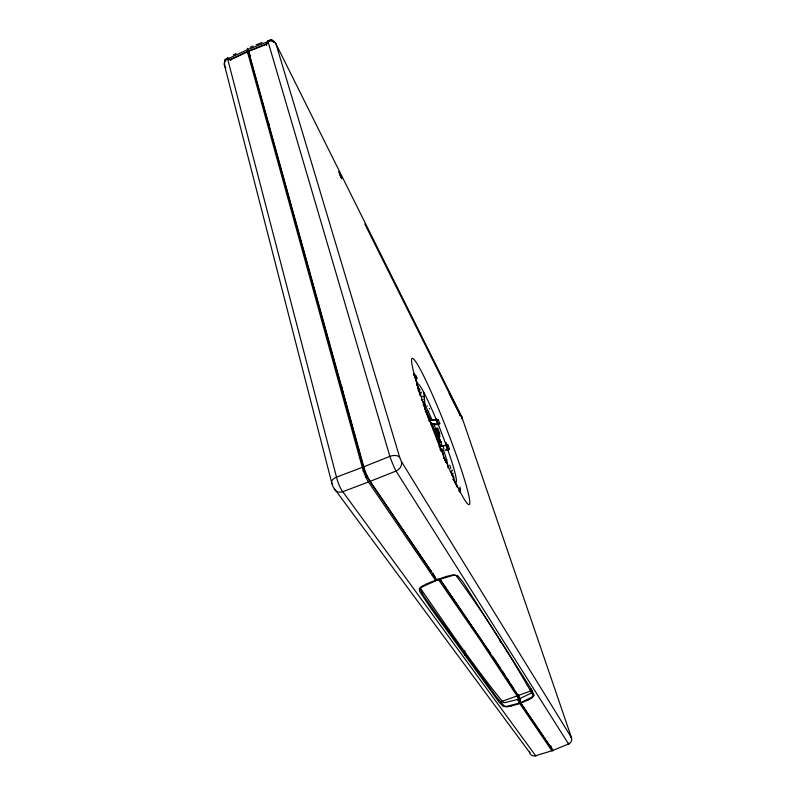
<?xml version="1.0" encoding="UTF-8"?>
<svg xmlns="http://www.w3.org/2000/svg" width="796" height="796" viewBox="0 0 796 796"><rect width="100%" height="100%" fill="white"/><g stroke="black" fill="none" stroke-linecap="round" stroke-linejoin="round"><path stroke-width="1.19" d="M417.333 385.801L415.631 377.234L414.427 377.702M455.531 575.339A6.895 3.065 -19.1 0 0 452.864 575.418L437.094 580.155L369.991 481.431A11.403 1.711 68.8 0 1 363.782 466.794L248.581 51.362L266.332 44.327L268.65 41.342A6.537 3.98 -83.1 0 1 273.814 41.79M224.979 61.033A6.567 2.985 39.6 0 1 227.656 58.964L230.392 59.491L247.924 51.302L266.063 44.108C268.252 44.148 267.197 38.676 268.351 41.054M421.283 586.851L419.313 588.94L419.512 591.189L430.765 608.174L499.062 702.092L503.162 706.42L507.062 706.838A17.243 6.278 -15.3 0 0 511.679 705.913M421.691 587.07L435.939 580.692L434.377 575.866M531.808 697.216L520.485 702.739L552.832 750.439L568.533 743.991A5.005 4.895 -41.9 0 0 571.488 737.713L461.74 416.706L275.993 43.949A6.308 3.99 -28 0 0 274.162 42.128M441.372 441.671L440.894 442.337M233.208 54.934L236.133 53.571M224.681 66.058A6.318 5.264 -10.2 0 1 227.059 59.292L230.293 59.869L247.447 51.859L249.437 55.63L364.349 470.406A4.945 0.746 68.8 0 0 367.036 476.744L405.323 533.101M248.8 55.531L249.785 54.526M248.82 55.581L249.665 54.606M248.382 56.118L249.437 55.63M249.556 56.078L250.631 55.571M432.676 427.243L432.397 423.621L431.084 424.129M520.485 702.739L519.261 698.918L530.554 693.415A5.502 2.119 -19.4 0 0 531.957 692.182M363.782 466.794L389.871 456.357A8.239 4.517 -16.4 0 1 399.701 457.431L401.413 461.531L571.528 737.773M369.991 481.431L396.02 471.033A8.239 6.826 -32.2 0 0 401.413 461.531M250.123 47.223L253.098 46.039M256.063 44.865L261.983 42.516M425.492 410.209L426.288 411.751A24.467 2.149 68.7 0 1 430.775 420.019L429.86 420.387M425.293 411.283L425.989 412.099M430.278 419.432L431.989 419.84A36.895 3.234 68.7 0 0 421.373 399.711M431.352 420.358L438.108 419.482L439.82 423.701L438.676 424.149M433.352 429.462L435.74 429.243L440.337 441.253L438.934 441.8M435.74 429.243L434.208 429.75M440.337 441.253L437.969 441.561A26.029 2.318 68.7 0 0 437.263 439.581M438.845 446.387L447.999 445.054L449.491 449.203L445.501 450.168M365.473 476.127L367.145 475.481M439.79 446.257L447.999 445.054M366.19 476.973L367.762 476.366M440.974 449.422L441.889 449.063L443.591 450.128A36.895 3.234 68.7 0 1 447.969 467.859M441.72 450.128L442.347 449.889M443.75 458.178L443.75 457.372M456.506 485.978L457.322 487.242M247.447 51.859L362.28 467.381L336.509 477.122A8.219 4.458 -14.7 0 0 331.992 483.759A3.164 0.567 68.8 0 0 333.733 487.809A8.219 6.746 -35.9 0 0 342.768 491.679L535.658 755.742L551.907 750.767A7.174 0.617 70 0 0 551.091 746.25L550.086 746.558M362.936 470.943L364.349 470.406M365.623 477.272L367.036 476.744M435.84 580.672L368.488 482.018L342.768 491.679A11.363 2.507 69.4 0 1 336.509 477.122L227.756 59.392M436.895 424.775L438.397 424.218M500.813 701.823L517.042 695.923L518.922 700.301L517.808 700.659M511.41 685.157L518.067 695.555L532.027 690.48L534.156 695.226L532.186 697.734A17.253 6.418 -20 0 1 528.285 699.883M436.566 428.765L436.805 428.636A47.272 4.199 68.7 0 1 440.009 436.735M438.268 441.85L440.815 445.621M433.462 576.553L434.586 576.165M429.79 571.369L431.034 570.941L428.248 566.832M432.089 575.02L433.482 574.543L434.238 575.657M439.76 449.292L440.158 449.163A16.338 1.433 68.7 0 0 438.666 441.71M518.156 699.913L519.131 699.585L520.415 702.51L545.449 739.365M551.907 750.767L519.48 703.157L506.853 706.271A5.502 2.099 -15.5 0 1 504.654 706.341M518.922 700.301L518.236 699.296L505.659 702.46M518.455 703.137L520.415 702.51M549.777 747.315L550.822 747.155L550.693 746.32M449.491 449.203L445.889 449.78M442.924 450.576L442.188 450.685M438.039 424.288L434.686 424.557M439.82 423.701L435.91 424.009M434.606 424.109L435.123 424.069M433.561 424.069L434.089 424.149M438.108 419.482L432.517 419.81M267.963 123.947L269.257 123.977M430.795 423.104L434.785 424.129A5.552 4.567 -28.7 0 1 435.611 424.706M432.397 423.621L433.382 423.999M430.298 420.278L430.596 420.397A37.024 3.293 68.7 0 0 429.512 417.91M429.452 419.94L430.188 420.238M449.173 393.433L460.048 414.925M370.966 538.156L529.768 752.648M334.449 488.784L370.249 537.181M437.969 578.871L479.391 638.82L517.042 695.923M439.929 579.379L490.535 653.377M439.949 579L500.107 667.864M405.97 534.046L420.407 555.29M421.004 556.175L427.551 565.807M546.036 740.22L550.673 747.046M519.261 698.918L519.937 699.933L518.067 695.555M492.963 656.899L504.734 674.938M502.385 671.247L509.271 681.913M506.943 678.252L513.709 688.779M446.984 576.433A21.283 9.771 -19.3 0 1 452.775 574.931L457.71 575.697L463.013 582.105L532.116 690.49M420.149 587.896C446.994 626.512 473.431 666.043 503.132 702.291A5.134 1.881 -15.2 0 0 503.609 702.44M455.004 482.694L455.402 483.401M455.8 484.107L456.397 485.162M453.183 479.441L453.62 480.237A53.014 4.527 68.7 0 1 453.312 479.789M454.217 481.291L454.606 481.988M457.7 487.102L453.133 478.894M224.85 64.058A6.278 3.96 -29.2 0 0 224.701 66.048L225.885 68.177M230.392 59.491L230.77 60.197M230.293 59.869L230.671 60.576M249.546 54.367L247.486 49.7A6.657 0.687 66.7 0 1 248.024 49.034M248.581 51.362L249.576 53.252M266.332 44.327L266.7 45.044M266.541 45.064L266.063 44.108M338.608 171.548L341.822 177.996M364.787 223.984L460.138 414.965A4.179 1.851 -70.6 0 1 460.396 416.079M339.375 173.627L341.524 177.926M340.101 175.558L341.723 178.811M272.928 41.77L272.63 41.183M272.56 41.034L272.192 40.297M531.051 688.958L531.36 689.595M519.46 703.107L518.236 699.296M423.074 404.199L423.363 404.865M423.94 406.179L424.228 406.846M424.805 408.159L425.671 410.139M424.686 408.995L424.935 409.572M425.412 410.646L425.631 411.154M436.696 420.039L438.307 423.989M440.526 450.108L440.894 451.053M436.427 435.253L438.516 440.705M443.442 456.546L443.402 456.446A24.467 2.149 68.7 0 0 441.889 449.063M426.168 412.567L426.895 414.457M427.074 414.935L427.432 415.88M427.79 416.825L428.328 418.238M436.785 428.556L436.606 428.039M446.596 445.601L448.088 449.75M443.024 446.058L443.949 448.914M444.019 458.078L444.228 458.715M444.646 459.979L444.845 460.615M499.291 638.8L500.286 641.884A1.98 1.831 -34.6 0 0 501.351 641.755M531.778 690.62L531.957 691.714A5.144 1.93 -20.1 0 1 531.808 692.202M464.466 650.511L465.72 654.64A1.98 1.811 -40.1 0 1 464.804 655.237M399.701 457.431L275.993 43.949A6.318 5.313 -14.7 0 0 268.65 41.342M268.133 41.969L389.871 456.357A11.423 0.905 68.2 0 0 396.02 471.033L568.533 743.991A7.194 0.667 67.4 0 0 568.782 743.106M529.599 751.842L529.738 752.389M358.469 449.103L358.658 449.78A12.487 10.139 -34.2 0 1 359.026 452.158A13.064 10.607 -34.3 0 1 359.016 452.665M349.961 418.378L347.782 410.487M350.2 419.263L351.424 423.661M351.663 424.547L352.16 426.328M352.648 428.119L353.145 429.9M358.15 447.969L358.399 448.874M347.325 408.776L346.419 405.383M345.981 403.721L344.718 398.826M224.701 66.048L331.992 483.759M419.84 394.756L420.079 395.721M419.134 391.851L419.601 393.791M343.952 395.682L344.33 397.234M418.895 390.886L415.631 377.234M418.666 391.443L418.218 389.562M417.781 387.682L417.552 386.747A50.725 4.547 68.8 0 1 420.109 390.09M343.583 394.149L342.897 391.174M430.636 419.293L430.775 420.019M417.572 388.02L417.502 387.572M423.701 392.179L425.104 405.254M224.89 61.979A6.527 2.965 39.6 0 1 227.059 59.292M228.054 57.8A6.647 0.915 64.8 0 0 227.646 58.974L247.486 49.7L268.013 41.561A6.577 4.01 -83.1 0 1 273.535 41.83M459.879 414.855A4.219 1.871 -70.6 0 1 460.008 415.184M460.138 414.965A4.209 3.473 -26.8 0 1 461.74 416.706A4.209 2.368 -18.8 0 1 461.312 418.696M553.18 750.2A7.174 0.607 70 0 1 552.832 750.439M571.21 736.469A4.995 1.652 -18.1 0 1 570.961 737.504M414 375.374A62.028 5.303 68.7 0 1 417.373 378.309M446.526 444.049A62.028 5.303 68.7 0 1 447.68 447.213M459.74 488.704A62.028 5.303 68.7 0 1 458.844 490.843M414.408 376.05A62.108 5.363 68.7 0 1 415.363 377.085M435.71 418.776A62.108 5.363 68.7 0 1 437.979 424.348M445.7 444.397A62.108 5.363 68.7 0 1 447.959 450.645M433.82 424.168A36.895 3.234 68.7 0 1 442.148 445.919M445.262 460.794A37.024 3.293 68.7 0 1 445.68 462.416M454.496 481.351A52.874 4.517 68.7 0 0 450.645 458.168A53.282 4.557 68.7 0 0 447.7 449.491M417.104 385.553A52.874 4.517 68.7 0 1 417.104 384.846M417.253 384.07A52.874 4.517 68.7 0 1 436.228 419.572M437.989 423.86A52.874 4.517 68.7 0 1 446.208 445.302M428.865 420.855A14.776 1.294 68.7 0 1 434.517 430.835A14.776 1.294 68.7 0 1 439.82 447.581M428.686 418.825A16.338 1.433 68.7 0 1 433.064 427.084M434.775 428.915A26.039 2.279 68.7 0 1 439.392 441.004M449.81 465.113A47.243 4.288 68.5 0 1 450.725 468.456M451.342 470.993A47.243 4.288 68.5 0 1 452.118 475.361M452.168 469.978A50.695 4.418 68.5 0 1 452.397 470.844M452.994 473.242A50.695 4.418 68.5 0 1 453.163 473.968M453.531 475.66A50.695 4.418 68.5 0 1 453.959 478.366M446.874 459.988A1.711 1.015 -17.6 0 1 446.944 459.79M421.313 392.11A50.725 4.547 68.8 0 1 421.492 392.428M423.691 396.507A50.725 4.547 68.8 0 1 423.9 396.925M429.372 408.447A50.725 4.547 68.8 0 1 429.631 409.015M437.571 427.93A50.725 4.547 68.8 0 1 439.939 434.019M418.268 390.259A47.243 4.169 68.8 0 1 420.975 394.03M422.149 396.08A47.243 4.169 68.8 0 1 422.507 396.726M423.84 399.244A47.243 4.169 68.8 0 1 424.039 399.632M427.004 405.731A47.243 4.169 68.8 0 1 427.233 406.219M428.666 411.522A1.711 0.816 -24 0 1 428.069 410.975M413.781 374.737A63.372 5.463 68.7 0 1 414.418 375.344M415.174 376.239A63.372 5.463 68.7 0 1 416.019 377.413M435.83 418.795A63.372 5.463 68.7 0 1 438.228 424.696M445.889 444.626A63.372 5.463 68.7 0 1 448.009 450.476M459.372 490.286A63.372 5.463 68.7 0 1 459.352 491.281M413.502 374.2A63.372 5.423 68.7 0 1 416.199 376.09M446.009 442.327A63.372 5.423 68.7 0 1 447.65 446.805M459.909 486.993A63.372 5.423 68.7 0 1 459.7 492.157M518.315 694.61A9.074 0.876 70 0 1 520.146 699.216M533.24 695.963A5.512 2.139 -19.5 0 1 531.897 697.226M533.061 695.983A5.154 1.92 -20.5 0 0 533.201 695.605C509.977 654.65 484.087 613.587 456.128 575.598A6.458 2.985 -19.9 0 0 455.501 575.369M528.226 699.843A49.71 18.676 -19.9 0 1 520.723 703.137M436.984 579.926A58.546 26.407 -19.3 0 1 446.944 576.284M368.488 482.018A11.393 1.721 68.8 0 1 362.28 467.381M529.648 752.688A5.015 4.846 -52.9 0 0 535.658 755.742A7.174 0.557 72.7 0 0 535.977 755.533M515.788 691.973A9.074 0.886 70 0 1 519.131 699.585M342.579 389.741A99.271 13.562 68.7 0 1 341.991 386.946M360.369 456.705A12.02 9.771 -34.2 0 1 360.1 457.72M520.136 699.594A11.064 10.447 -41.1 0 1 519.519 700.729M431.531 571.13A4.298 0.557 69.5 0 1 431.193 571.16M504.803 706.241A5.144 1.871 -14.8 0 1 504.316 706.092L496.386 696.888L440.725 620.014L423.472 595.617L420.159 589.139A6.448 2.895 -13.9 0 1 420.268 588.622M505.629 702.51A5.492 2.08 -15.7 0 1 503.49 702.52M420.179 588.632A6.875 2.995 -14.9 0 1 421.8 587.1M433.482 574.543A5.622 0.716 69.5 0 1 433.243 573.399M519.629 703.525A49.72 18.298 -15.4 0 1 511.669 705.843M425.979 584.184A58.526 25.89 -14.7 0 1 435.611 580.443M421.193 586.821A21.253 9.552 -14.5 0 1 426.119 584.284M420.119 393.622A78.506 6.438 68.7 0 0 468.814 504.644A78.506 6.438 68.7 0 0 433.054 396.159A78.506 6.438 68.7 0 0 420.119 393.622"/></g></svg>
